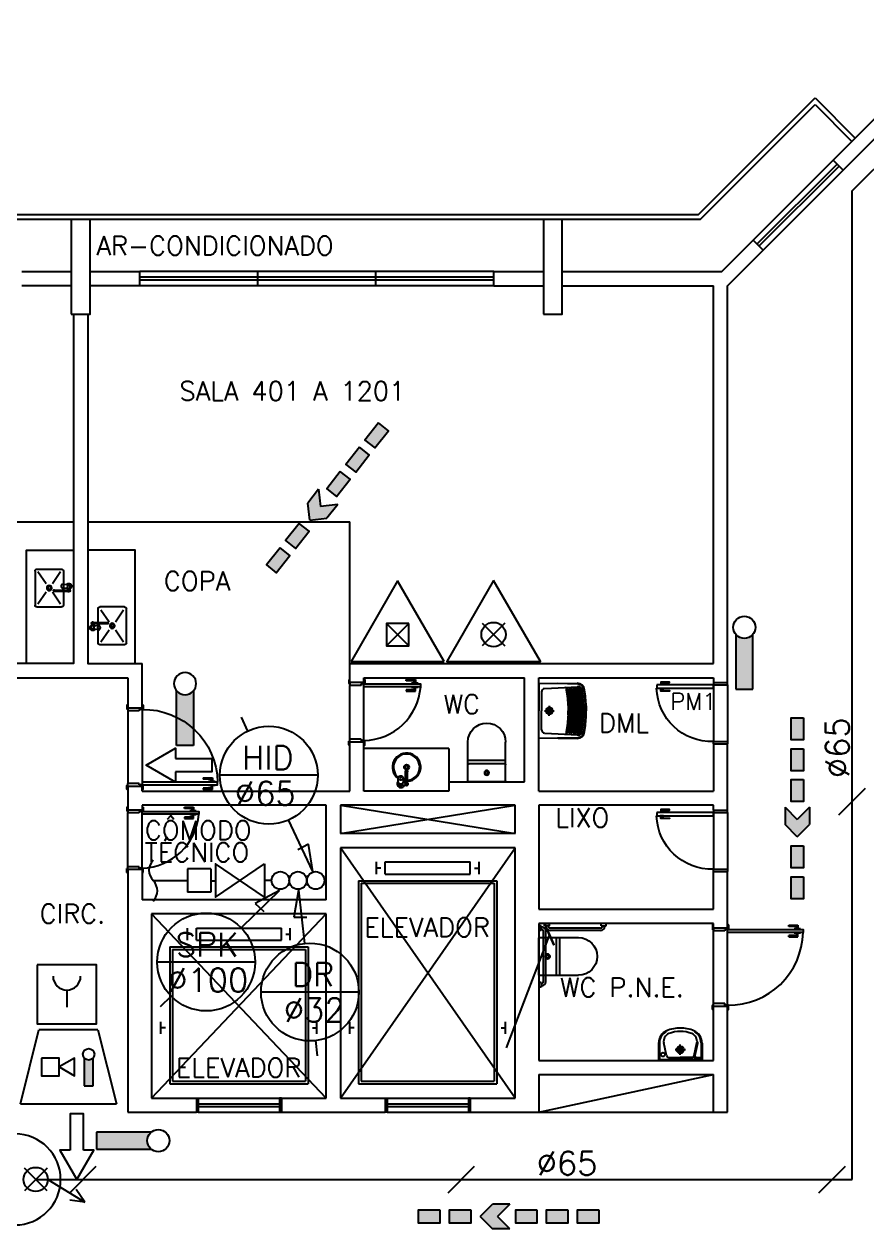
# Model space of a CAD drawing. Extents: x 544 to 914, y -40 to 56.
# Drawn here: x 695.02 to 703.94, y 1.29 to 14.05 of the extents above; entities that cross this region are included whole.
import ezdxf

# ---------------------------------------------------------------- set-up
doc = ezdxf.new("R2010")
doc.units = 0
doc.header["$LTSCALE"] = 0.5
doc.header["$MEASUREMENT"] = 0
doc.linetypes.add('LIN0', pattern=[0])
doc.layers.get('0').update_dxf_attribs({"linetype": 'CONTINUOUS'})
for name, color, linetype in [('A-01', 1, 'CONTINUOUS'), ('A-02', 2, 'CONTINUOUS'), ('A-03', 3, 'CONTINUOUS'), ('A-05', 5, 'CONTINUOUS'), ('A-07', 7, 'CONTINUOUS'), ('ARQ_BLK_ESQUADR', 1, 'CONTINUOUS'), ('ARQ_BLK_SANIT', 2, 'CONTINUOUS'), ('ARQ_MARCOS', 2, 'CONTINUOUS'), ('ARQ_PORTAS', 2, 'CONTINUOUS'), ('ARQ_SOLEIRAS', 1, 'CONTINUOUS'), ('BOMBEIRO', 220, 'CONTINUOUS'), ('COTASMKT', 170, 'CONTINUOUS'), ('COZINHA', 2, 'CONTINUOUS'), ('DEFICIENTE', 2, 'CONTINUOUS'), ('DENVER_ARQ_EXE_BASE_DALOC001_E$0$TERRENO', 4, 'CONTINUOUS'), ('Especificações', 2, 'CONTINUOUS'), ('JANELA', 1, 'CONTINUOUS'), ('LIN02', 10, 'CONTINUOUS'), ('PORTA', 2, 'CONTINUOUS'), ('SAN', 2, 'CONTINUOUS'), ('SANITÁRIOS', 2, 'CONTINUOUS'), ('SPK', 14, 'CONTINUOUS'), ('TUBO', 240, 'CONTINUOUS'), ('Título', 3, 'CONTINUOUS')]:
    doc.layers.add(name, color=color, linetype=linetype)
doc.styles.add('r80', font='romans.shx', dxfattribs={"height": 0.175})
doc.styles.add('SIMPLEX', font='simplex', dxfattribs={"height": 0.2})
doc.styles.add('T20', font='simplex.shx', dxfattribs={"height": 0.1})
doc.dimstyles.new('CADNorma_100', dxfattribs={"dimtxt": 0.175, "dimasz": 0.175, "dimexe": 0.1, "dimexo": 0.1, "dimgap": 0.075, "dimtad": 1, "dimzin": 4, "dimdsep": 46, "dimtxsty": 'r80', "dimblk": 'ARCHTICK', "dimcen": -1, "dimdle": 0.1, "dimclrd": 1, "dimclre": 1, "dimclrt": 2, "dimaunit": 1, "dimadec": 4, "dimazin": 0, "dimtfac": 1, "dimtix": 1, "dimtmove": 0, "dimatfit": 3, "dimldrblk": 'ARCHTICK', "dimfxl": 1, "dimarcsym": 0})

# ---------------------------------------------------------------- blocks, each defined once
blk = doc.blocks.new('p-vas1')
at = {"layer": 'SAN'}
for p, q in [((0.19, 0), (-0.19, 0)), ((-0.2, -0.01), (-0.2, -0.42)), ((0.2, -0.01), (0.2, -0.42)), ((0.2, -0.223), (-0.2, -0.223)), ((0.19, -0.19), (-0.19, -0.19))]:
    blk.add_line(p, q, dxfattribs=at)
for radius in [0.025, 0.015]:
    blk.add_circle((0, -0.095), radius, dxfattribs=at)
for centre, radius, start, end in [((-0.19, -0.01), 0.01, 90, 180), ((0.19, -0.01), 0.01, 0, 90), ((-0.19, -0.18), 0.01, 180, 270), ((0.19, -0.18), 0.01, 270, 0), ((0, -0.42), 0.2, 180, 0)]:
    blk.add_arc(centre, radius, start, end, dxfattribs=at)
blk = doc.blocks.new('12110331')
at = {"layer": 'PORTA', "color": 1}
for p, q in [((-0.031, 0.546), (0.008, 0.546)), ((-0.031, 0.448), (-0.031, 0.546)), ((-0.017, 0.532), (-0.017, 0.462)), ((0.008, 0.532), (-0.017, 0.532)), ((0.008, 0.574), (0.015, 0.574)), ((0.008, 0.574), (0.008, 0.504)), ((0.052, 0.574), (0.045, 0.574)), ((0.052, 0.574), (0.052, 0.504)), ((0.091, 0.546), (0.052, 0.546)), ((0.052, 0.532), (0.077, 0.532)), ((0.077, 0.532), (0.077, 0.462)), ((0.091, 0.448), (0.091, 0.546)), ((-0.017, 0.448), (-0.031, 0.448)), ((-0.017, 0.462), (-0.017, 0.448)), ((-0.017, 0.462), (-0.017, 0.462)), ((0.008, 0.504), (0.015, 0.504)), ((0.052, 0.504), (0.045, 0.504)), ((0.077, 0.462), (0.077, 0.462)), ((0.077, 0.462), (0.077, 0.448)), ((0.077, 0.448), (0.091, 0.448)), ((0.615, 0), (0.015, 0)), ((0.6, -0.15), (0.03, -0.15))]:
    blk.add_line(p, q, dxfattribs=at)
at = {"layer": 'PORTA'}
for p, q in [((-0.035, 0.005), (-0.035, 0)), ((-0.03, 0.01), (0.01, 0.01)), ((0, 0), (0.015, 0)), ((0.015, 0), (0.015, -0.03)), ((0.615, 0.005), (0.615, 0)), ((0.63, 0), (0.615, 0)), ((0.615, 0), (0.615, -0.03)), ((0.66, 0.01), (0.62, 0.01)), ((0.665, 0.005), (0.665, 0)), ((0.03, -0.03), (0.015, -0.03)), ((0.015, -0.03), (0.03, -0.03)), ((0.03, -0.03), (0.03, -0.15)), ((0.615, -0.03), (0.6, -0.03)), ((0.6, -0.03), (0.615, -0.03)), ((0.6, -0.03), (0.6, -0.15)), ((-0.035, -0.15), (-0.035, -0.15)), ((-0.035, -0.15), (-0.035, -0.155)), ((-0.03, -0.16), (0.01, -0.16)), ((0, -0.15), (0.03, -0.15)), ((0.015, -0.15), (0.015, -0.155)), ((0.63, -0.15), (0.6, -0.15)), ((0.615, -0.15), (0.615, -0.155)), ((0.66, -0.16), (0.62, -0.16)), ((0.665, -0.15), (0.665, -0.155)), ((0.665, -0.15), (0.665, -0.15))]:
    blk.add_line(p, q, dxfattribs=at)
at = {"layer": 'PORTA', "color": 3}
blk.add_lwpolyline([(0.015, 0), (0.015, 0.6), (0.045, 0.6), (0.045, 0)], close=True, dxfattribs=at)
at = {"layer": 'PORTA', "color": 1}
blk.add_arc((-0.002, -0.015), 0.617, 1.4084, 85.654, dxfattribs=at)
at = {"layer": 'PORTA'}
for centre, start, end in [((-0.03, 0.005), 90, 180), ((0.01, 0.005), 0, 90), ((0.62, 0.005), 90, 180), ((0.66, 0.005), 0, 90), ((-0.03, -0.155), 180, 270), ((0.01, -0.155), 270, 0), ((0.62, -0.155), 180, 270), ((0.66, -0.155), 270, 0)]:
    blk.add_arc(centre, 0.005, start, end, dxfattribs=at)
blk = doc.blocks.new('Lvt-met')
at = {"layer": 'SAN'}
for p, q in [((0.19, 0.177), (0.19, 0.044)), ((0.201, 0.194), (0.25, 0.194)), ((0.212, 0.177), (0.212, 0.044)), ((0.212, 0.164), (0.238, 0.164)), ((0.235, 0.155), (0.235, 0.113)), ((0.243, 0.177), (0.243, 0.169)), ((0.282, 0.177), (0.282, 0.169)), ((0.29, 0.155), (0.29, 0.113))]:
    blk.add_line(p, q, dxfattribs=at)
for radius in [0.0267, 0.0156]:
    blk.add_circle((0.201, -0.001), radius, dxfattribs=at)
for centre, radius, start, end in [((0.201, -0.001), 0.15, 94.248, 53.6588), ((0.201, -0.001), 0.139, 94.5886, 50.9927), ((0.201, 0.177), 0.0167, 311.8103, 228.1897), ((0.201, 0.177), 0.0111, 0.0002, 180.0002), ((0.201, -0.001), 0.15, 77.1604, 85.752), ((0.201, -0.001), 0.139, 76.1135, 85.4114), ((0.262, 0.177), 0.0389, 198.8711, 224.4153), ((0.262, 0.177), 0.0389, 315.5847, 154.6231), ((0.249, 0.155), 0.0141, 149.6388, 180), ((0.255, 0.151), 0.0217, 125.2644, 149.6388), ((0.262, 0.177), 0.0194, 121.0027, 180), ((0.26, 0.145), 0.0292, 106.3249, 125.2644), ((0.26, 0.103), 0.0292, 106.3249, 125.2644), ((0.25, 0.205), 0.0111, 270, 294.62), ((0.262, 0.136), 0.0391, 90, 106.3249), ((0.262, 0.094), 0.0391, 90, 106.3249), ((0.262, 0.177), 0.0194, 360, 114.62), ((0.262, 0.136), 0.0391, 73.6751, 90), ((0.262, 0.094), 0.0391, 73.6751, 90), ((0.265, 0.145), 0.0292, 54.7356, 73.6751), ((0.265, 0.103), 0.0292, 54.7356, 73.6751), ((0.27, 0.151), 0.0217, 30.3612, 54.7356), ((0.276, 0.155), 0.0141, 360, 30.3612), ((0.201, 0.044), 0.0139, 143.1301, 36.8699), ((0.201, 0.044), 0.0111, 180.0001, 0.0001), ((0.249, 0.113), 0.0141, 149.6388, 180), ((0.249, 0.113), 0.0141, 180, 210.3612), ((0.255, 0.11), 0.0217, 125.2644, 149.6388), ((0.255, 0.117), 0.0217, 210.3612, 234.7356), ((0.26, 0.123), 0.0292, 234.7356, 253.6751), ((0.262, 0.133), 0.0391, 253.6751, 270), ((0.258, 0.105), 0.00423, 149.6388, 180), ((0.258, 0.105), 0.00423, 180, 210.3612), ((0.26, 0.104), 0.00652, 125.2644, 149.6388), ((0.26, 0.106), 0.00652, 210.3612, 234.7356), ((0.262, 0.102), 0.00875, 106.3249, 125.2644), ((0.262, 0.108), 0.00875, 234.7356, 253.6751), ((0.262, 0.099), 0.0117, 90, 106.3249), ((0.262, 0.111), 0.0117, 253.6751, 270), ((0.262, 0.099), 0.0117, 73.6751, 90), ((0.262, 0.111), 0.0117, 270, 286.3249), ((0.262, 0.133), 0.0391, 270, 286.3249), ((0.263, 0.102), 0.00875, 54.7356, 73.6751), ((0.263, 0.108), 0.00875, 286.3249, 305.2644), ((0.265, 0.104), 0.00652, 30.3612, 54.7356), ((0.265, 0.106), 0.00652, 305.2644, 329.6388), ((0.267, 0.105), 0.00423, 0, 30.3612), ((0.267, 0.105), 0.00423, 329.6388, 360), ((0.265, 0.123), 0.0292, 286.3249, 305.2644), ((0.27, 0.11), 0.0217, 30.3612, 54.7356), ((0.27, 0.117), 0.0217, 305.2644, 329.6388), ((0.276, 0.113), 0.0141, 0, 30.3612), ((0.276, 0.113), 0.0141, 329.6388, 0)]:
    blk.add_arc(centre, radius, start, end, dxfattribs=at)
blk = doc.blocks.new('12110333')
at = {"layer": 'PORTA', "color": 1}
for p, q in [((0.008, 0.774), (0.015, 0.774)), ((0.008, 0.774), (0.008, 0.704)), ((0.052, 0.774), (0.045, 0.774)), ((0.052, 0.774), (0.052, 0.704)), ((-0.031, 0.746), (0.008, 0.746)), ((-0.031, 0.648), (-0.031, 0.746)), ((-0.017, 0.648), (-0.031, 0.648)), ((-0.017, 0.732), (-0.017, 0.662)), ((0.008, 0.732), (-0.017, 0.732)), ((-0.017, 0.662), (-0.017, 0.648)), ((-0.017, 0.662), (-0.017, 0.662)), ((0.008, 0.704), (0.015, 0.704)), ((0.052, 0.704), (0.045, 0.704)), ((0.091, 0.746), (0.052, 0.746)), ((0.052, 0.732), (0.077, 0.732)), ((0.077, 0.732), (0.077, 0.662)), ((0.077, 0.662), (0.077, 0.662)), ((0.077, 0.662), (0.077, 0.648)), ((0.091, 0.648), (0.077, 0.648)), ((0.091, 0.648), (0.091, 0.746)), ((0.815, 0), (0.015, 0)), ((0.8, -0.15), (0.03, -0.15))]:
    blk.add_line(p, q, dxfattribs=at)
at = {"layer": 'PORTA'}
for p, q in [((-0.035, 0.005), (-0.035, 0)), ((-0.03, 0.01), (0.01, 0.01)), ((0, 0), (0.015, 0)), ((0.015, 0), (0.015, -0.03)), ((0.815, 0.005), (0.815, 0)), ((0.83, 0), (0.815, 0)), ((0.815, 0), (0.815, -0.03)), ((0.86, 0.01), (0.82, 0.01)), ((0.865, 0.005), (0.865, 0)), ((0.03, -0.03), (0.015, -0.03)), ((0.015, -0.03), (0.03, -0.03)), ((0.03, -0.03), (0.03, -0.15)), ((0.815, -0.03), (0.8, -0.03)), ((0.8, -0.03), (0.815, -0.03)), ((0.8, -0.03), (0.8, -0.15)), ((-0.035, -0.15), (-0.035, -0.15)), ((-0.035, -0.15), (-0.035, -0.155)), ((-0.03, -0.16), (0.01, -0.16)), ((0, -0.15), (0.03, -0.15)), ((0.015, -0.15), (0.015, -0.155)), ((0.83, -0.15), (0.8, -0.15)), ((0.815, -0.15), (0.815, -0.155)), ((0.86, -0.16), (0.82, -0.16)), ((0.865, -0.15), (0.865, -0.155)), ((0.865, -0.15), (0.865, -0.15))]:
    blk.add_line(p, q, dxfattribs=at)
at = {"layer": 'PORTA', "color": 3}
blk.add_lwpolyline([(0.015, 0), (0.015, 0.8), (0.045, 0.8), (0.045, 0)], close=True, dxfattribs=at)
at = {"layer": 'PORTA', "color": 1}
blk.add_arc((0.03, 0.015), 0.785, 358.9053, 88.9053, dxfattribs=at)
at = {"layer": 'PORTA'}
for centre, start, end in [((-0.03, 0.005), 90, 180), ((0.01, 0.005), 0, 90), ((0.82, 0.005), 90, 180), ((0.86, 0.005), 0, 90), ((-0.03, -0.155), 180, 270), ((0.01, -0.155), 270, 0), ((0.82, -0.155), 180, 270), ((0.86, -0.155), 270, 0)]:
    blk.add_arc(centre, 0.005, start, end, dxfattribs=at)
blk = doc.blocks.new('12010331')
at = {"layer": 'SANITÁRIOS'}
for p, q in [((0, 0.288), (0.408, 0.292)), ((0, 0.288), (0.408, 0.292)), ((0, 0.288), (0, 0)), ((0, 0.288), (0, 0)), ((0.408, 0.284), (0.198, 0.289)), ((0.408, 0.284), (0.198, 0.289)), ((0.03, 0.2), (0.03, 0)), ((0.03, 0.2), (0.03, 0)), ((0.064, 0.235), (0.413, 0.255)), ((0.064, 0.235), (0.413, 0.255)), ((0, -0.287), (0, 0)), ((0, -0.287), (0, 0)), ((0.03, -0.2), (0.03, 0)), ((0.03, -0.2), (0.03, 0)), ((0.061, 0), (0.163, 0)), ((0.061, 0), (0.163, 0)), ((0.112, 0.053), (0.112, 0)), ((0.112, 0.053), (0.112, 0)), ((0.112, -0.052), (0.112, 0)), ((0.112, -0.052), (0.112, 0)), ((0.314, 0.043), (0.314, 0)), ((0.314, 0.043), (0.314, 0)), ((0.314, -0.042), (0.314, 0)), ((0.314, -0.042), (0.314, 0)), ((0.329, 0.043), (0.329, 0)), ((0.329, 0.043), (0.329, 0)), ((0.329, -0.043), (0.329, 0)), ((0.329, -0.043), (0.329, 0)), ((0.337, 0.044), (0.337, 0)), ((0.337, 0.044), (0.337, 0)), ((0.337, -0.044), (0.337, 0)), ((0.337, -0.044), (0.337, 0)), ((0.351, 0.045), (0.351, 0)), ((0.351, 0.045), (0.351, 0)), ((0.351, -0.045), (0.351, 0)), ((0.351, -0.045), (0.351, 0)), ((0.36, 0.045), (0.36, 0)), ((0.36, 0.045), (0.36, 0)), ((0.36, -0.045), (0.36, 0)), ((0.36, -0.045), (0.36, 0)), ((0.374, 0.046), (0.374, 0)), ((0.374, 0.046), (0.374, 0)), ((0.374, -0.046), (0.374, 0)), ((0.374, -0.046), (0.374, 0)), ((0.383, 0.046), (0.383, 0)), ((0.383, 0.046), (0.383, 0)), ((0.383, -0.046), (0.383, 0)), ((0.383, -0.046), (0.383, 0)), ((0.397, 0.047), (0.397, 0)), ((0.397, 0.047), (0.397, 0)), ((0.397, -0.047), (0.397, 0)), ((0.397, -0.047), (0.397, 0)), ((0.406, 0.048), (0.406, 0)), ((0.406, 0.048), (0.406, 0)), ((0.406, -0.048), (0.406, 0)), ((0.406, -0.048), (0.406, 0)), ((0.42, 0.048), (0.42, 0)), ((0.42, 0.048), (0.42, 0)), ((0.42, -0.048), (0.42, 0)), ((0.42, -0.048), (0.42, 0)), ((0.429, 0.049), (0.429, 0)), ((0.429, 0.049), (0.429, 0)), ((0.429, -0.049), (0.429, 0)), ((0.429, -0.049), (0.429, 0)), ((0.443, 0.05), (0.443, 0)), ((0.443, 0.05), (0.443, 0)), ((0.443, -0.05), (0.443, 0)), ((0.443, -0.05), (0.443, 0)), ((0.452, 0.05), (0.452, 0)), ((0.452, 0.05), (0.452, 0)), ((0.452, -0.05), (0.452, 0)), ((0.452, -0.05), (0.452, 0)), ((0.466, 0.051), (0.466, 0)), ((0.466, 0.051), (0.466, 0)), ((0.466, -0.051), (0.466, 0)), ((0.466, -0.051), (0.466, 0)), ((0.475, 0.051), (0.475, 0)), ((0.475, 0.051), (0.475, 0)), ((0.475, -0.051), (0.475, 0)), ((0.475, -0.051), (0.475, 0)), ((0.496, 0.052), (0.496, 0)), ((0.496, 0.052), (0.496, 0)), ((0.496, -0.052), (0.496, 0)), ((0.496, -0.052), (0.496, 0)), ((0.503, 0.053), (0.503, 0)), ((0.503, 0.053), (0.503, 0)), ((0.503, -0.053), (0.503, 0)), ((0.503, -0.053), (0.503, 0)), ((0.064, -0.235), (0.413, -0.255)), ((0.064, -0.235), (0.413, -0.255)), ((0, -0.287), (0.408, -0.292)), ((0, -0.287), (0.408, -0.292)), ((0.408, -0.284), (0.198, -0.289)), ((0.408, -0.284), (0.198, -0.289))]:
    blk.add_line(p, q, dxfattribs=at)
for centre, radius, start, end in [((0.409, 0.214), 0.0778, 7.1681, 90.5673), ((0.409, 0.214), 0.0778, 7.1681, 90.5673), ((0.409, 0.214), 0.0706, 7.1681, 90.5673), ((0.409, 0.214), 0.0706, 7.1681, 90.5673), ((0.42, 0.219), 0.037, 3.6072, 101.5191), ((0.42, 0.219), 0.037, 3.6072, 101.5191), ((0.065, 0.2), 0.035, 93.2725, 180), ((0.065, 0.2), 0.035, 93.2725, 180), ((0.281, 0.232), 0.015, 332.7987, 91.8827), ((0.281, 0.232), 0.015, 332.7987, 91.8827), ((0.301, 0.223), 0.00725, 10.1891, 190.1891), ((0.301, 0.223), 0.00725, 10.1891, 190.1891), ((-1.047, -0.02), 1.363, 2.6088, 10.1891), ((-1.047, -0.02), 1.363, 2.6088, 10.1891), ((-1.047, -0.02), 1.377, 2.6143, 10.1891), ((-1.047, -0.02), 1.377, 2.6143, 10.1891), ((0.324, 0.225), 0.00725, 10.0901, 190.0901), ((0.324, 0.225), 0.00725, 10.0901, 190.0901), ((-1.047, -0.02), 1.386, 2.6175, 10.0901), ((-1.047, -0.02), 1.386, 2.6175, 10.0901), ((-1.047, -0.02), 1.4, 2.6228, 10.0901), ((-1.047, -0.02), 1.4, 2.6228, 10.0901), ((0.347, 0.226), 0.00725, 9.9943, 189.9943), ((0.347, 0.226), 0.00725, 9.9943, 189.9943), ((-1.047, -0.02), 1.409, 2.6258, 9.9943), ((-1.047, -0.02), 1.409, 2.6258, 9.9943), ((-1.047, -0.02), 1.423, 2.631, 9.9943), ((-1.047, -0.02), 1.423, 2.631, 9.9943), ((0.37, 0.228), 0.00725, 9.9016, 189.9016), ((0.37, 0.228), 0.00725, 9.9016, 189.9016), ((-1.047, -0.02), 1.432, 2.6339, 9.9016), ((-1.047, -0.02), 1.432, 2.6339, 9.9016), ((-1.047, -0.02), 1.446, 2.6389, 9.9016), ((-1.047, -0.02), 1.446, 2.6389, 9.9016), ((0.393, 0.23), 0.00725, 9.8118, 189.8118), ((0.393, 0.23), 0.00725, 9.8118, 189.8118), ((-1.047, -0.02), 1.455, 2.6418, 9.8118), ((-1.047, -0.02), 1.455, 2.6418, 9.8118), ((-1.047, -0.02), 1.469, 2.6466, 9.8118), ((-1.047, -0.02), 1.469, 2.6466, 9.8118), ((0.416, 0.231), 0.00725, 9.7249, 189.7249), ((0.416, 0.231), 0.00725, 9.7249, 189.7249), ((-1.047, -0.02), 1.478, 2.6494, 9.7249), ((-1.047, -0.02), 1.478, 2.6494, 9.7249), ((-1.047, -0.02), 1.492, 2.654, 9.7249), ((-1.047, -0.02), 1.492, 2.654, 9.7249), ((0.439, 0.233), 0.00725, 9.6406, 189.6406), ((0.439, 0.233), 0.00725, 9.6406, 189.6406), ((-1.047, -0.02), 1.501, 2.6567, 9.6406), ((-1.047, -0.02), 1.501, 2.6567, 9.6406), ((-1.047, -0.02), 1.515, 2.6613, 9.6406), ((-1.047, -0.02), 1.515, 2.6613, 9.6406), ((-1.047, -0.02), 1.524, 2.6639, 9.0833), ((-1.047, -0.02), 1.524, 2.6639, 9.0833), ((-1.047, -0.02), 1.545, 2.6703, 9.0049), ((-1.047, -0.02), 1.545, 2.6703, 9.0049), ((-1.047, -0.02), 1.552, 2.6724, 9.0049), ((-1.047, -0.02), 1.552, 2.6724, 9.0049), ((0.112, 0), 0.0362, 0, 180), ((0.112, 0), 0.0362, 0, 180), ((0.112, 0), 0.0362, 180, 0), ((0.112, 0), 0.0362, 180, 0), ((0.112, 0), 0.0205, 0, 180), ((0.112, 0), 0.0205, 0, 180), ((0.112, 0), 0.0205, 0, 180), ((0.112, 0), 0.0205, 0, 180), ((0.112, 0), 0.0205, 180, 0), ((0.112, 0), 0.0205, 180, 0), ((0.112, 0), 0.0205, 180, 0), ((0.112, 0), 0.0205, 180, 0), ((-1.047, 0.02), 1.363, 349.8109, 357.3912), ((-1.047, 0.02), 1.363, 349.8109, 357.3912), ((-1.047, 0.02), 1.377, 349.8109, 357.3857), ((-1.047, 0.02), 1.377, 349.8109, 357.3857), ((-1.047, 0.02), 1.386, 349.9099, 357.3825), ((-1.047, 0.02), 1.386, 349.9099, 357.3825), ((-1.047, 0.02), 1.4, 349.9099, 357.3772), ((-1.047, 0.02), 1.4, 349.9099, 357.3772), ((-1.047, 0.02), 1.409, 350.0057, 357.3742), ((-1.047, 0.02), 1.409, 350.0057, 357.3742), ((-1.047, 0.02), 1.423, 350.0057, 357.369), ((-1.047, 0.02), 1.423, 350.0057, 357.369), ((-1.047, 0.02), 1.432, 350.0984, 357.3661), ((-1.047, 0.02), 1.432, 350.0984, 357.3661), ((-1.047, 0.02), 1.446, 350.0984, 357.3611), ((-1.047, 0.02), 1.446, 350.0984, 357.3611), ((-1.047, 0.02), 1.455, 350.1882, 357.3582), ((-1.047, 0.02), 1.455, 350.1882, 357.3582), ((-1.047, 0.02), 1.469, 350.1882, 357.3534), ((-1.047, 0.02), 1.469, 350.1882, 357.3534), ((-1.047, 0.02), 1.478, 350.2751, 357.3506), ((-1.047, 0.02), 1.478, 350.2751, 357.3506), ((-1.047, 0.02), 1.492, 350.2751, 357.346), ((-1.047, 0.02), 1.492, 350.2751, 357.346), ((-1.047, 0.02), 1.501, 350.3594, 357.3433), ((-1.047, 0.02), 1.501, 350.3594, 357.3433), ((-1.047, 0.02), 1.515, 350.3594, 357.3387), ((-1.047, 0.02), 1.515, 350.3594, 357.3387), ((-1.047, 0.02), 1.524, 350.9167, 357.3361), ((-1.047, 0.02), 1.524, 350.9167, 357.3361), ((-1.047, 0.02), 1.545, 350.9951, 357.3297), ((-1.047, 0.02), 1.545, 350.9951, 357.3297), ((-1.047, 0.02), 1.552, 350.9951, 357.3276), ((-1.047, 0.02), 1.552, 350.9951, 357.3276), ((0.065, -0.2), 0.035, 180, 266.7275), ((0.065, -0.2), 0.035, 180, 266.7275), ((0.281, -0.232), 0.015, 268.1173, 27.2013), ((0.281, -0.232), 0.015, 268.1173, 27.2013), ((0.301, -0.223), 0.00725, 169.8109, 349.8109), ((0.301, -0.223), 0.00725, 169.8109, 349.8109), ((0.324, -0.225), 0.00725, 169.9099, 349.9099), ((0.324, -0.225), 0.00725, 169.9099, 349.9099), ((0.347, -0.226), 0.00725, 170.0057, 350.0057), ((0.347, -0.226), 0.00725, 170.0057, 350.0057), ((0.37, -0.228), 0.00725, 170.0984, 350.0984), ((0.37, -0.228), 0.00725, 170.0984, 350.0984), ((0.393, -0.23), 0.00725, 170.1882, 350.1882), ((0.393, -0.23), 0.00725, 170.1882, 350.1882), ((0.409, -0.214), 0.0778, 269.4327, 352.8319), ((0.409, -0.214), 0.0706, 269.4327, 352.8319), ((0.409, -0.214), 0.0778, 269.4327, 352.8319), ((0.409, -0.214), 0.0706, 269.4327, 352.8319), ((0.416, -0.231), 0.00725, 170.2751, 350.2751), ((0.416, -0.231), 0.00725, 170.2751, 350.2751), ((0.42, -0.219), 0.037, 258.4809, 356.3928), ((0.42, -0.219), 0.037, 258.4809, 356.3928), ((0.439, -0.233), 0.00725, 170.3594, 350.3594), ((0.439, -0.233), 0.00725, 170.3594, 350.3594)]:
    blk.add_arc(centre, radius, start, end, dxfattribs=at)
blk = doc.blocks.new('porta_122')
at = {"layer": 'ARQ_PORTAS', "color": 1}
for points in [[(0, 0.528), (-0.003, 0.528), (-0.003, 0.535), (-0.025, 0.535), (-0.025, 0.465), (-0.03, 0.465), (-0.03, 0.555), (-0.003, 0.555), (-0.003, 0.563), (0, 0.563)], [(-0.025, 0.535), (-0.025, 0.555)], [(-0.003, 0.535), (-0.003, 0.555)], [(0.035, 0.528), (0.038, 0.528), (0.038, 0.535), (0.06, 0.535), (0.06, 0.465), (0.065, 0.465), (0.065, 0.555), (0.038, 0.555), (0.038, 0.563), (0.035, 0.563)], [(0.038, 0.535), (0.038, 0.555)], [(0.06, 0.535), (0.06, 0.555)]]:
    blk.add_lwpolyline(points, dxfattribs=at)
at = {"layer": 'ARQ_PORTAS'}
blk.add_lwpolyline([(0, 0.6), (0.035, 0.6), (0.035, 0), (0, 0)], close=True, dxfattribs=at)
at = {"layer": 'ARQ_PORTAS', "color": 1}
blk.add_arc((0.018, 0.018), 0.583, 358.2792, 88.2792, dxfattribs=at)
blk = doc.blocks.new('12010311')
at = {"layer": 'SAN'}
for p, q in [((0.181, 0.23), (0, 0.23)), ((0, 0.23), (0, 0)), ((0.187, 0.22), (0.01, 0.22)), ((0.01, 0.22), (0.01, 0)), ((0.051, 0.147), (0.184, 0.175)), ((0, -0.23), (0, 0)), ((0.01, -0.22), (0.01, 0)), ((0.031, 0.122), (0.031, 0)), ((0.031, -0.122), (0.031, 0)), ((0.059, 0), (0.166, 0)), ((0.112, -0.054), (0.112, 0.054)), ((0.181, -0.23), (0, -0.23)), ((0.187, -0.22), (0.01, -0.22)), ((0.026, -0.215), (0.026, -0.168)), ((0.032, -0.171), (0.026, -0.215)), ((0.037, -0.159), (0.034, -0.165)), ((0.038, -0.14), (0.036, -0.142)), ((0.041, -0.143), (0.041, -0.146)), ((0.046, -0.146), (0.046, -0.148)), ((0.051, -0.147), (0.184, -0.175)), ((0.054, -0.158), (0.182, -0.185)), ((0.055, -0.153), (0.182, -0.184))]:
    blk.add_line(p, q, dxfattribs=at)
for centre, radius in [((0.061, 0.184), 0.0204), ((0.112, 0), 0.0383), ((0.112, 0), 0.0256)]:
    blk.add_circle(centre, radius, dxfattribs=at)
for centre, radius, start, end in [((0.056, 0.122), 0.0256, 101.7028, 180), ((0.181, 0.087), 0.143, 23.816, 90), ((0.202, 0.09), 0.0869, 21.6656, 101.7028), ((0.187, 0.087), 0.133, 29.8693, 90), ((-0.016, 0), 0.358, 0, 23.816), ((-0.024, 0), 0.33, 338.3344, 21.6656), ((0.056, -0.122), 0.0256, 180, 258.2972), ((0.202, -0.09), 0.0869, 258.2972, 338.3344), ((-0.016, 0), 0.358, 336.184, 0), ((0.061, -0.168), 0.0358, 135, 180), ((0.047, -0.173), 0.0153, 149.1803, 171.932), ((0.015, -0.146), 0.0256, 329.1803, 0), ((0.056, -0.148), 0.0102, 180, 258.2972), ((0.056, -0.148), 0.00511, 168.2972, 258.2972), ((0.181, -0.087), 0.143, 270, 336.184), ((0.205, -0.09), 0.0971, 256.2468, 263.6068), ((0.202, -0.09), 0.0971, 258.2972, 265.6572), ((0.187, -0.087), 0.133, 270, 330.1307)]:
    blk.add_arc(centre, radius, start, end, dxfattribs=at)
blk = doc.blocks.new('12130211')
at = {"layer": 'COZINHA'}
for p, q in [((0.1, 0.18), (0.1, 0.04)), ((0.2, 0.2), (0.12, 0.2)), ((0.13, 0.17), (0.217, 0.043)), ((0.38, 0.2), (0.2, 0.2)), ((0.283, 0.043), (0.37, 0.17)), ((0.4, 0.18), (0.4, -0.18)), ((0.028, 0.02), (0.028, 0.02)), ((0.035, 0.006), (0.035, -0.015)), ((0.051, 0.034), (0.058, 0.034)), ((0.109, 0.041), (0.062, 0.037)), ((0.109, -0.002), (0.062, 0.003)), ((0.189, -0.022), (0.044, -0.022)), ((0.189, -0.032), (0.044, -0.032)), ((0.052, -0.003), (0.052, -0.015)), ((0.1, -0.001), (0.1, -0.023)), ((0.1, -0.031), (0.1, -0.18)), ((0.13, -0.17), (0.217, -0.043)), ((0.2, -0.022), (0.189, -0.022)), ((0.2, -0.032), (0.189, -0.032)), ((0.283, -0.043), (0.37, -0.17)), ((0.2, -0.2), (0.12, -0.2)), ((0.38, -0.2), (0.2, -0.2))]:
    blk.add_line(p, q, dxfattribs=at)
blk.add_lwpolyline([(0.062, 0.003), (0.06, 0.004), (0.057, 0.008), (0.055, 0.013), (0.054, 0.02), (0.055, 0.027), (0.057, 0.032), (0.06, 0.036), (0.062, 0.037)], dxfattribs=at)
blk.add_lwpolyline([(0.109, 0.041), (0.115, 0.039), (0.12, 0.035), (0.123, 0.028), (0.124, 0.02), (0.123, 0.011), (0.12, 0.005), (0.115, 0), (0.109, -0.002), (0.104, 0), (0.099, 0.005), (0.096, 0.011), (0.095, 0.02), (0.096, 0.028), (0.099, 0.035), (0.104, 0.039)], close=True, dxfattribs=at)
for radius in [0.0266, 0.0163]:
    blk.add_circle((0.25, 0), radius, dxfattribs=at)
for centre, radius, start, end in [((0.12, 0.18), 0.02, 90, 180), ((0.38, 0.18), 0.02, 360, 90), ((0.044, 0.02), 0.0297, 36.1705, 252.2568), ((0.044, 0.02), 0.0161, 62.7367, 235.7375), ((0.06, -0.003), 0.0085, 102.8285, 180), ((0.044, 0.02), 0.0297, 285.5373, 323.9987), ((0.044, -0.027), 0.0148, 20.161, 339.839), ((0.044, -0.027), 0.0051, 90.0037, 269.9963), ((0.2, -0.027), 0.00753, 222.6559, 137.3441), ((0.2, -0.027), 0.0051, 269.9935, 90.0065), ((0.12, -0.18), 0.02, 180, 270), ((0.38, -0.18), 0.02, 270, 360)]:
    blk.add_arc(centre, radius, start, end, dxfattribs=at)
blk = doc.blocks.new('_ArchTick')
at = {"color": 0, "linetype": 'ByBlock', "const_width": 0.15}
blk.add_lwpolyline([(-0.5, -0.5), (0.5, 0.5)], dxfattribs=at)
blk = doc.blocks.new('HID')
at = {"layer": 'BOMBEIRO'}
for p, q in [((0, 0.128), (0.24, 0.522)), ((0.24, 0.522), (0.107, 0.43)), ((0.24, 0.522), (0.22, 0.362)), ((0.12, 0.12), (-0.12, -0.12)), ((-0.12, 0.12), (0.12, -0.12)), ((-0.482, -0.218), (0.482, -0.218))]:
    blk.add_line(p, q, dxfattribs=at)
blk.add_circle((0, 0), 0.128, dxfattribs=at)
blk.add_arc((0, -0.218), 0.482, 0, 180, dxfattribs=at)
blk = doc.blocks.new('ACIONADOR')
at = {"layer": 'BOMBEIRO'}
blk.add_line((0, 0.00036), (0, -0.00109), dxfattribs=at)
blk.add_lwpolyline([(-0.00251, 0.00251), (-0.00251, -0.00251), (0.00251, -0.00251), (0.00251, 0.00251)], close=True, dxfattribs=at)
blk.add_arc((0, 0.00153), 0.00117, 180, 0, dxfattribs=at)
blk = doc.blocks.new('AVISADOR1')
at = {"layer": 'BOMBEIRO'}
blk.add_hatch(color=256, dxfattribs=at).paths.add_polyline_path([(0.00131, 0.00076, -0.460419), (0.00057, 0.00076), (0.00057, -0.00161), (0.00131, -0.00161)])
for p, q in [((-0.00485, -0.00313), (-0.00329, 0.00313)), ((0.00172, 0.00313), (-0.00329, 0.00313)), ((0.00172, 0.00313), (0.00329, -0.00313)), ((0.00057, 0.00076), (0.00057, -0.00161)), ((0.00131, -0.00161), (0.00131, 0.00076)), ((0.00057, -0.00161), (0.00131, -0.00161)), ((-0.00485, -0.00313), (0.00329, -0.00313))]:
    blk.add_line(p, q, dxfattribs=at)
for points in [[(-0.00307, 0.00075), (-0.00307, -0.00075), (-0.00156, -0.00075), (-0.00156, 0.00075)], [(-0.00156, 0), (-0.00026, -0.00075), (-0.00026, 0.00075)]]:
    blk.add_lwpolyline(points, close=True, dxfattribs=at)
blk.add_circle((0.00094, 0.00107), 0.000484, dxfattribs=at)
blk = doc.blocks.new('BALIZAMENTO')
at = {"layer": 'BOMBEIRO'}
blk.add_hatch(color=256, dxfattribs=at).paths.add_polyline_path([(0.00072, -0.00061, -0.219153), (0, -0.00094, -0.219153), (-0.00072, -0.00061), (-0.00072, -0.00524), (0.00072, -0.00524)])
for p, q in [((-0.00072, -0.00061), (-0.00072, -0.00524)), ((0.00072, -0.00524), (0.00072, -0.00061)), ((-0.00072, -0.00524), (0.00072, -0.00524))]:
    blk.add_line(p, q, dxfattribs=at)
for points in [[(0.0008, -0.00746), (0.0008, -0.00834), (0.00329, -0.0069), (0.0008, -0.00546), (0.0008, -0.00633)], [(0.0008, -0.00633), (-0.00226, -0.00633), (-0.00226, -0.00746), (0.0008, -0.00746)]]:
    blk.add_lwpolyline(points, dxfattribs=at)
blk.add_circle((0, 0), 0.000945, dxfattribs=at)
blk = doc.blocks.new('sup')
at = {"layer": 'BOMBEIRO'}
blk.add_line((-0.141, -0.141), (0.141, 0.141), dxfattribs=at)
blk = doc.blocks.new('DIRECAO')
at = {"layer": 'BOMBEIRO'}
h = blk.add_hatch(color=256, dxfattribs=at)
h.paths.add_polyline_path([(-0.00709, 0.00053), (-0.00709, -0.00053), (-0.00523, -0.00053), (-0.00523, 0.00053)])
h.paths.add_polyline_path([(-0.00262, -0.00053), (-0.00262, 0.00053), (-0.00447, 0.00053), (-0.00447, -0.00053)])
h.paths.add_polyline_path([(0, -0.00053), (0, 0.00053), (-0.00186, 0.00053), (-0.00186, -0.00053)])
h.paths.add_polyline_path([(0.00151, 0), (0.00047, -0.00104), (0.00195, -0.00104), (0.00299, 0), (0.00195, 0.00104), (0.00047, 0.00104)])
h.paths.add_polyline_path([(0.00561, 0.00053), (0.00375, 0.00053), (0.00375, -0.00053), (0.00561, -0.00053)])
h.paths.add_polyline_path([(0.00823, 0.00053), (0.00637, 0.00053), (0.00637, -0.00053), (0.00823, -0.00053)])
for p, q in [((0.00047, 0.00104), (0.00195, 0.00104)), ((0.00047, 0.00104), (0.00151, 0)), ((0.00299, 0), (0.00195, 0.00104)), ((0.00047, -0.00104), (0.00151, 0)), ((0.00299, 0), (0.00195, -0.00104)), ((0.00047, -0.00104), (0.00195, -0.00104))]:
    blk.add_line(p, q, dxfattribs=at)
for points in [[(-0.00709, -0.00053), (-0.00523, -0.00053), (-0.00523, 0.00053), (-0.00709, 0.00053)], [(-0.00447, -0.00053), (-0.00262, -0.00053), (-0.00262, 0.00053), (-0.00447, 0.00053)], [(-0.00186, -0.00053), (0, -0.00053), (0, 0.00053), (-0.00186, 0.00053)], [(0.00375, -0.00053), (0.00561, -0.00053), (0.00561, 0.00053), (0.00375, 0.00053)], [(0.00637, -0.00053), (0.00823, -0.00053), (0.00823, 0.00053), (0.00637, 0.00053)]]:
    blk.add_lwpolyline(points, close=True, dxfattribs=at)
blk = doc.blocks.new('LUZ')
at = {"layer": 'BOMBEIRO'}
blk.add_hatch(color=256, dxfattribs=at).paths.add_polyline_path([(-0.00061, -0.00072, -0.219153), (-0.00094, 0, -0.219153), (-0.00061, 0.00072), (-0.00524, 0.00072), (-0.00524, -0.00072)])
for p, q in [((-0.00524, 0.00072), (-0.00524, -0.00072)), ((-0.00061, 0.00072), (-0.00524, 0.00072)), ((-0.00524, -0.00072), (-0.00061, -0.00072))]:
    blk.add_line(p, q, dxfattribs=at)
blk.add_circle((0, 0), 0.000945, dxfattribs=at)
blk = doc.blocks.new('PO')
at = {"layer": 'SPK', "color": 220}
for p, q in [((0.048, 0.579), (-0.445, -0.274)), ((0.541, -0.274), (0.048, 0.579)), ((-0.071, 0.129), (0.166, -0.108)), ((0.166, 0.129), (-0.071, -0.108)), ((-0.445, -0.274), (0.541, -0.274))]:
    blk.add_line(p, q, dxfattribs=at)
blk.add_lwpolyline([(0.166, 0.129), (-0.071, 0.129), (-0.071, -0.108), (0.166, -0.108)], close=True, dxfattribs=at)
blk = doc.blocks.new('AGUA')
at = {"layer": 'BOMBEIRO'}
for p, q in [((0.137, 0.1), (-0.105, -0.141)), ((-0.105, 0.1), (0.137, -0.141))]:
    blk.add_line(p, q, dxfattribs=at)
blk.add_lwpolyline([(0.016, 0.552), (-0.48, -0.307), (0.512, -0.307)], close=True, dxfattribs=at)
blk.add_circle((0.016, -0.021), 0.129, dxfattribs=at)

msp = doc.modelspace()

# ---------------------------------------------------------------- linework, layer by layer
at = {"layer": 'A-01'}
for p, q in [((693.568, 8.778), (695.543, 8.778)), ((695.693, 8.778), (698.468, 8.778)), ((698.468, 7.278), (698.468, 8.778)), ((698.368, 5.478), (700.218, 5.778)), ((698.368, 5.778), (700.218, 5.478)), ((700.218, 2.678), (698.368, 5.328)), ((698.368, 2.678), (700.218, 5.328)), ((698.218, 2.678), (696.368, 4.628)), ((696.368, 2.678), (698.218, 4.628))]:
    msp.add_line(p, q, dxfattribs=at)
at = {"layer": 'A-02'}
for p, q in [((702.158, 12.028), (703.396, 13.267)), ((703.396, 13.267), (703.82, 12.842)), ((702.178, 11.978), (703.396, 13.196)), ((703.396, 13.196), (703.785, 12.807)), ((702.158, 12.028), (690.468, 12.028)), ((702.178, 11.978), (690.518, 11.978)), ((698.843, 5.049), (698.843, 5.178)), ((698.843, 5.178), (699.744, 5.178)), ((699.744, 5.049), (699.744, 5.178)), ((698.561, 4.979), (700.026, 4.979)), ((698.561, 4.979), (698.561, 2.828)), ((698.843, 5.049), (699.744, 5.049)), ((700.026, 4.979), (700.026, 2.828)), ((698.589, 4.952), (699.998, 4.952)), ((698.589, 4.952), (698.589, 2.856)), ((699.998, 4.952), (699.998, 2.856)), ((696.843, 4.349), (696.843, 4.478)), ((696.843, 4.478), (697.744, 4.478)), ((697.744, 4.349), (697.744, 4.478)), ((696.843, 4.349), (697.744, 4.349)), ((696.561, 4.279), (698.026, 4.279)), ((696.561, 4.279), (696.561, 2.828)), ((696.589, 4.252), (697.998, 4.252)), ((696.589, 4.252), (696.589, 2.856)), ((697.998, 4.252), (697.998, 2.856)), ((698.026, 4.279), (698.026, 2.828)), ((696.561, 2.828), (698.026, 2.828)), ((696.589, 2.856), (697.998, 2.856)), ((698.561, 2.828), (700.026, 2.828)), ((698.589, 2.856), (699.998, 2.856)), ((700.468, 2.528), (702.318, 2.928)), ((700.468, 2.528), (702.318, 2.528))]:
    msp.add_line(p, q, dxfattribs=at)
at = {"layer": 'A-03'}
for p, q in [((697.493, 11.278), (697.493, 11.428)), ((698.743, 11.278), (698.743, 11.428)), ((698.75, 5.049), (698.75, 5.178)), ((698.797, 5.113), (698.75, 5.113)), ((699.79, 5.113), (699.836, 5.113)), ((699.836, 5.049), (699.836, 5.178)), ((696.75, 4.349), (696.75, 4.478)), ((697.836, 4.349), (697.836, 4.478)), ((696.797, 4.413), (696.75, 4.413)), ((697.79, 4.413), (697.836, 4.413)), ((696.468, 3.358), (696.468, 3.487)), ((698.118, 3.358), (698.118, 3.487)), ((698.468, 3.358), (698.468, 3.487)), ((700.118, 3.358), (700.118, 3.487)), ((696.515, 3.422), (696.468, 3.422)), ((698.072, 3.422), (698.118, 3.422)), ((698.515, 3.422), (698.468, 3.422)), ((700.072, 3.422), (700.118, 3.422))]:
    msp.add_line(p, q, dxfattribs=at)
at = {"layer": 'A-05'}
for p, q in [((703.586, 12.608), (705.026, 14.048)), ((703.692, 12.502), (705.176, 13.986)), ((703.586, 12.608), (703.692, 12.502)), ((702.406, 11.428), (702.738, 11.76)), ((702.738, 11.76), (702.844, 11.654)), ((702.468, 11.278), (702.844, 11.654)), ((694.993, 11.428), (695.518, 11.428)), ((695.718, 11.428), (696.243, 11.428)), ((696.243, 11.278), (696.243, 11.428)), ((699.993, 11.428), (700.518, 11.428)), ((699.993, 11.278), (699.993, 11.428)), ((700.718, 11.428), (702.406, 11.428)), ((695.518, 11.278), (694.993, 11.278)), ((696.243, 11.278), (695.718, 11.278)), ((699.993, 11.278), (700.518, 11.278)), ((700.718, 11.278), (702.318, 11.278)), ((702.318, 7.278), (702.318, 11.278)), ((702.468, 7.078), (702.468, 11.278)), ((695.543, 10.978), (695.543, 7.278)), ((695.693, 10.978), (695.693, 7.278)), ((695.543, 7.278), (694.768, 7.278)), ((695.693, 7.278), (696.268, 7.278)), ((696.268, 6.808), (696.268, 7.278)), ((698.468, 7.278), (702.318, 7.278)), ((698.468, 7.078), (698.468, 7.278)), ((694.918, 7.128), (696.118, 7.128)), ((696.118, 7.128), (696.118, 6.808)), ((698.618, 7.078), (698.468, 7.078)), ((698.618, 7.128), (700.318, 7.128)), ((698.618, 7.078), (698.618, 7.128)), ((698.618, 7.128), (698.618, 7.078)), ((700.318, 6.028), (700.318, 7.128)), ((700.468, 7.128), (702.318, 7.128)), ((700.468, 5.928), (700.468, 7.128)), ((702.318, 7.128), (702.318, 7.078)), ((702.318, 7.078), (702.468, 7.078)), ((696.268, 6.808), (696.118, 6.808)), ((698.468, 5.928), (698.468, 6.448)), ((698.618, 6.448), (698.468, 6.448)), ((698.618, 5.928), (698.618, 6.448)), ((702.318, 6.428), (702.318, 5.928)), ((702.318, 6.428), (702.468, 6.428)), ((702.468, 5.728), (702.468, 6.428)), ((699.518, 6.028), (700.318, 6.028)), ((699.518, 6.028), (699.518, 5.928)), ((696.118, 5.978), (696.118, 5.728)), ((696.268, 5.978), (696.118, 5.978)), ((696.268, 5.928), (696.268, 5.978)), ((696.268, 5.928), (698.468, 5.928)), ((699.518, 5.928), (698.618, 5.928)), ((700.468, 5.928), (702.318, 5.928)), ((696.268, 5.778), (696.268, 5.728)), ((698.218, 5.778), (696.268, 5.778)), ((698.218, 4.778), (698.218, 5.778)), ((698.368, 5.778), (698.368, 5.478)), ((700.218, 5.778), (698.368, 5.778)), ((700.218, 5.478), (700.218, 5.778)), ((700.468, 5.778), (700.468, 4.678)), ((702.318, 5.778), (700.468, 5.778)), ((702.318, 5.728), (702.318, 5.778)), ((696.268, 5.728), (696.118, 5.728)), ((702.318, 5.728), (702.468, 5.728)), ((700.218, 5.478), (698.368, 5.478)), ((700.218, 5.328), (698.368, 5.328)), ((698.368, 5.328), (698.368, 2.678)), ((700.218, 2.678), (700.218, 5.328)), ((696.118, 5.098), (696.118, 2.528)), ((696.268, 5.098), (696.118, 5.098)), ((696.268, 5.098), (696.268, 4.778)), ((702.318, 4.678), (702.318, 5.078)), ((702.318, 5.078), (702.468, 5.078)), ((702.468, 4.478), (702.468, 5.078)), ((698.218, 4.778), (696.268, 4.778)), ((698.218, 4.628), (696.368, 4.628)), ((696.368, 4.628), (696.368, 2.678)), ((698.218, 2.678), (698.218, 4.628)), ((700.468, 4.678), (702.318, 4.678)), ((700.468, 4.528), (700.468, 3.078)), ((702.318, 4.528), (700.468, 4.528)), ((702.318, 4.478), (702.318, 4.528)), ((702.468, 4.478), (702.318, 4.478)), ((702.318, 3.078), (702.318, 3.648)), ((702.468, 3.648), (702.318, 3.648)), ((702.468, 2.528), (702.468, 3.648)), ((700.468, 3.078), (702.318, 3.078)), ((700.468, 2.928), (700.468, 2.528)), ((700.468, 2.928), (702.318, 2.928)), ((702.318, 2.528), (702.318, 2.928)), ((696.368, 2.678), (696.843, 2.678)), ((696.843, 2.678), (696.843, 2.528)), ((697.743, 2.678), (698.218, 2.678)), ((697.743, 2.678), (697.743, 2.528)), ((698.368, 2.678), (698.843, 2.678)), ((698.843, 2.678), (698.843, 2.528)), ((699.743, 2.678), (700.218, 2.678)), ((699.743, 2.678), (699.743, 2.528)), ((696.118, 2.528), (696.843, 2.528)), ((697.743, 2.528), (698.843, 2.528)), ((699.743, 2.528), (700.468, 2.528)), ((702.318, 2.528), (702.468, 2.528))]:
    msp.add_line(p, q, dxfattribs=at)
at = {"layer": 'A-07'}
for points in [[(695.518, 10.978), (695.718, 10.978), (695.718, 11.978), (695.518, 11.978)], [(700.518, 10.978), (700.718, 10.978), (700.718, 11.978), (700.518, 11.978)]]:
    msp.add_lwpolyline(points, close=True, dxfattribs=at)
at = {"layer": 'ARQ_MARCOS'}
for p, q in [((702.318, 7.078), (702.318, 7.053)), ((702.318, 7.053), (702.468, 7.053)), ((702.468, 7.053), (702.468, 7.078)), ((702.318, 6.428), (702.318, 6.453)), ((702.318, 6.453), (702.468, 6.453)), ((702.468, 6.453), (702.468, 6.428)), ((702.318, 5.728), (702.318, 5.703)), ((702.318, 5.703), (702.468, 5.703)), ((702.468, 5.703), (702.468, 5.728)), ((702.318, 5.078), (702.318, 5.103)), ((702.318, 5.103), (702.468, 5.103)), ((702.468, 5.103), (702.468, 5.078))]:
    msp.add_line(p, q, dxfattribs=at)
at = {"layer": 'ARQ_SOLEIRAS'}
for p, q in [((702.318, 7.053), (702.318, 6.453)), ((702.468, 7.053), (702.468, 6.453)), ((702.318, 5.703), (702.318, 5.103)), ((702.468, 5.703), (702.468, 5.103))]:
    msp.add_line(p, q, dxfattribs=at)
at = {"layer": 'COTASMKT'}
for p, q in [((697.389, 6.564), (697.319, 6.712)), ((698.128, 6.096), (697.092, 6.096)), ((698.076, 5.077), (697.819, 5.623)), ((698.029, 5.366), (697.919, 5.306)), ((698.076, 5.077), (698.029, 5.366)), ((697.724, 4.877), (697.317, 4.48)), ((697.724, 4.877), (697.466, 4.738)), ((697.925, 4.881), (697.876, 4.592)), ((697.925, 4.881), (697.988, 4.316)), ((697.466, 4.738), (697.559, 4.653)), ((697.876, 4.592), (698.014, 4.592)), ((697.464, 4.119), (696.429, 4.119)), ((696.576, 3.757), (696.459, 3.643)), ((698.563, 3.801), (697.528, 3.801)), ((698.103, 3.287), (698.121, 3.125))]:
    msp.add_line(p, q, dxfattribs=at)
for centre in [(697.61, 6.096), (696.947, 4.119), (698.046, 3.801)]:
    msp.add_circle(centre, 0.518, dxfattribs=at)
at = {"layer": 'COZINHA'}
for points in [[(695.043, 7.278), (695.043, 8.478), (695.543, 8.478), (695.543, 7.278)], [(696.193, 7.278), (696.193, 8.478), (695.693, 8.478), (695.693, 7.278)]]:
    msp.add_lwpolyline(points, close=True, dxfattribs=at)
at = {"layer": 'DEFICIENTE'}
for p, q in [((700.493, 4.503), (700.468, 4.503)), ((700.493, 4.453), (700.493, 4.503)), ((700.498, 4.491), (700.493, 4.491)), ((700.498, 4.466), (700.493, 4.466)), ((700.531, 4.503), (700.531, 4.528)), ((700.581, 4.503), (700.531, 4.503)), ((700.544, 4.498), (700.544, 4.503)), ((700.569, 4.498), (700.569, 4.503)), ((700.581, 4.503), (700.581, 4.528)), ((701.124, 4.478), (700.589, 4.478)), ((701.131, 4.503), (701.131, 4.528)), ((701.131, 4.503), (701.181, 4.503)), ((701.144, 4.498), (701.144, 4.503)), ((701.169, 4.498), (701.169, 4.503)), ((701.181, 4.503), (701.181, 4.528)), ((700.493, 4.453), (700.468, 4.453)), ((700.518, 3.911), (700.518, 4.446)), ((700.543, 3.911), (700.543, 4.446)), ((701.124, 4.453), (700.589, 4.453)), ((700.493, 3.903), (700.468, 3.903)), ((700.493, 3.853), (700.468, 3.853)), ((700.493, 3.903), (700.493, 3.853)), ((700.498, 3.891), (700.493, 3.891)), ((700.498, 3.866), (700.493, 3.866))]:
    msp.add_line(p, q, dxfattribs=at)
for centre, radius, start, end in [((700.498, 4.446), 0.045, 0, 90), ((700.498, 4.446), 0.02, 0, 90), ((700.589, 4.498), 0.045, 180, 270), ((700.589, 4.498), 0.02, 180, 270), ((701.124, 4.498), 0.02, 270, 0), ((701.124, 4.498), 0.045, 270, 0), ((700.498, 3.911), 0.02, 270, 0), ((700.498, 3.911), 0.045, 270, 0)]:
    msp.add_arc(centre, radius, start, end, dxfattribs=at)
at = {"layer": 'DENVER_ARQ_EXE_BASE_DALOC001_E$0$TERRENO', "color": 240}
for p, q in [((696.386, 4.982), (696.75, 4.982)), ((696.995, 4.979), (697.045, 4.979)), ((697.639, 4.982), (697.565, 4.982))]:
    msp.add_line(p, q, dxfattribs=at)
at = {"layer": 'JANELA'}
for p, q in [((702.738, 11.76), (703.586, 12.608)), ((702.844, 11.654), (703.692, 12.502)), ((699.993, 11.428), (696.243, 11.428)), ((699.993, 11.278), (696.243, 11.278)), ((696.863, 2.678), (697.723, 2.678)), ((698.863, 2.678), (699.723, 2.678)), ((696.863, 2.528), (697.723, 2.528)), ((698.863, 2.528), (699.723, 2.528))]:
    msp.add_line(p, q, dxfattribs=at)
at = {"layer": 'JANELA', "color": 3}
for p, q in [((702.78, 11.717), (703.628, 12.566)), ((702.801, 11.696), (703.65, 12.544)), ((699.993, 11.368), (696.243, 11.368)), ((699.993, 11.338), (696.243, 11.338))]:
    msp.add_line(p, q, dxfattribs=at)
at = {"layer": 'JANELA', "color": 2}
for p, q in [((696.843, 2.678), (696.863, 2.678)), ((696.863, 2.678), (696.863, 2.528)), ((696.863, 2.618), (697.723, 2.618)), ((696.863, 2.588), (697.723, 2.588)), ((697.743, 2.678), (697.723, 2.678)), ((697.723, 2.678), (697.723, 2.528)), ((698.843, 2.678), (698.863, 2.678)), ((698.863, 2.678), (698.863, 2.528)), ((698.863, 2.618), (699.723, 2.618)), ((698.863, 2.588), (699.723, 2.588)), ((699.743, 2.678), (699.723, 2.678)), ((699.723, 2.678), (699.723, 2.528)), ((696.863, 2.528), (696.843, 2.528)), ((697.723, 2.528), (697.743, 2.528)), ((698.863, 2.528), (698.843, 2.528)), ((699.723, 2.528), (699.743, 2.528))]:
    msp.add_line(p, q, dxfattribs=at)
at = {"layer": 'SAN'}
for q in [(698.618, 6.378), (699.518, 6.028)]:
    msp.add_line((699.518, 6.378), q, dxfattribs=at)
at = {"layer": 'SPK', "linetype": 'LIN0'}
for p, q in [((696.75, 5.106), (696.75, 4.857)), ((696.995, 5.106), (696.75, 5.106)), ((696.995, 5.106), (696.995, 4.857)), ((696.995, 4.857), (696.75, 4.857))]:
    msp.add_line(p, q, dxfattribs=at)
at = {"layer": 'SPK', "linetype": 'Continuous'}
msp.add_lwpolyline([(697.565, 5.158), (697.565, 4.805), (697.045, 5.158), (697.045, 4.805), (697.565, 5.158)], dxfattribs=at)
at = {"layer": 'SPK'}
for centre in [(697.733, 4.982), (697.919, 4.982), (698.106, 4.982)]:
    msp.add_circle(centre, 0.0934, dxfattribs=at)
for centre, start, end in [((696.494, 5.09), 135, 225), ((696.277, 4.873), 315, 45)]:
    msp.add_arc(centre, 0.153, start, end, dxfattribs=at)
at = {"layer": 'TUBO', "color": 240}
for p, q in [((703.788, 12.283), (705.405, 13.899)), ((703.788, 1.817), (703.788, 12.283)), ((695.141, 1.817), (703.788, 1.817))]:
    msp.add_line(p, q, dxfattribs=at)

# ---------------------------------------------------------------- block references
at = {"layer": 'ARQ_BLK_ESQUADR'}
for name, p, rotation in [('12110331', (698.618, 7.078), 270), ('12110331', (696.268, 5.728), 270.0000000002149), ('12110333', (702.468, 4.478), 270)]:
    msp.add_blockref(name, p, dxfattribs=dict(at, rotation=rotation))
at = {"layer": 'ARQ_BLK_ESQUADR', "xscale": -1, "rotation": 270}
msp.add_blockref('12110333', (696.268, 5.978), dxfattribs=at)
at = {"layer": 'ARQ_BLK_SANIT', "rotation": 90}
msp.add_blockref('12010311', (701.968, 3.078), dxfattribs=at)
at = {"layer": 'ARQ_PORTAS', "yscale": -1, "rotation": 270}
for p in [(702.318, 7.053), (702.318, 5.703)]:
    msp.add_blockref('porta_122', p, dxfattribs=at)
at = {"layer": 'BOMBEIRO', "yscale": 125, "zscale": 125}
for name, p, xscale, rotation in [('DIRECAO', (698.275, 9.089), 125, 231.7116643633282), ('LUZ', (702.646, 7.662), 125, 90), ('DIRECAO', (703.207, 5.817), -125, 90), ('BALIZAMENTO', (696.44, 2.228), 125, 270), ('DIRECAO', (700.221, 1.424), 125, 180)]:
    msp.add_blockref(name, p, dxfattribs=dict(at, xscale=xscale, rotation=rotation))
for name, p, xscale in [('BALIZAMENTO', (696.723, 7.066), -125), ('ACIONADOR', (695.471, 3.777), 125), ('AVISADOR1', (695.585, 3.008), 125)]:
    msp.add_blockref(name, p, dxfattribs=dict(at, xscale=xscale))
at = {"layer": 'COTASMKT'}
for name, p in [('PO', (698.926, 7.575)), ('AGUA', (699.974, 7.607)), ('sup', (703.788, 5.817)), ('sup', (695.642, 1.817)), ('sup', (699.649, 1.817)), ('sup', (703.575, 1.817))]:
    msp.add_blockref(name, p, dxfattribs=at)
at = {"layer": 'COTASMKT', "rotation": 270}
msp.add_blockref('HID', (695.141, 1.817), dxfattribs=at)
at = {"layer": 'COZINHA', "xscale": -1}
msp.add_blockref('12130211', (695.535, 8.078), dxfattribs=at)
at = {"layer": 'COZINHA', "xscale": -1, "rotation": 180}
msp.add_blockref('12130211', (695.702, 7.678), dxfattribs=at)
at = {"layer": 'SAN', "xscale": -1}
for p, rotation in [((699.918, 6.028), 180), ((700.468, 4.178), 90)]:
    msp.add_blockref('p-vas1', p, dxfattribs=dict(at, rotation=rotation))
at = {"layer": 'SAN', "rotation": 180}
msp.add_blockref('Lvt-met', (699.27, 6.181), dxfattribs=at)
at = {"layer": 'SANITÁRIOS'}
msp.add_blockref('12010331', (700.468, 6.778), dxfattribs=at)

# ---------------------------------------------------------------- texts
at = {"layer": 'Especificações', "style": 'T20'}
for s, height, p in [('AR-CONDICIONADO', 0.2, (695.785, 11.602)), ('PM1', 0.175, (701.863, 6.79))]:
    msp.add_text(s, height=height, dxfattribs=at).set_placement(p)
at = {"layer": 'LIN02', "style": 'SIMPLEX'}
msp.add_text('%%C65', height=0.25, rotation=90, dxfattribs=at).set_placement((703.757, 6.066))
for s, p in [('HID', (697.327, 6.157)), ('%%C65', (697.251, 5.781)), ('SPK', (696.625, 4.179)), ('DR', (697.854, 3.862)), ('%%C100', (696.535, 3.803)), ('%%C32', (697.769, 3.486)), ('%%C65', (700.447, 1.863))]:
    msp.add_text(s, height=0.25, dxfattribs=at).set_placement(p)
at = {"layer": 'Título', "style": 'T20'}
for s, p in [('SALA 401 A 1201', (696.663, 10.063)), ('COPA', (696.499, 8.052)), ('WC', (699.461, 6.749)), ('DML', (701.106, 6.55)), ('LIXO', (700.642, 5.546)), ('CÔMODO', (696.297, 5.413)), ('TÉCNICO', (696.297, 5.179)), ('CIRC.', (695.183, 4.53)), ('ELEVADOR', (698.622, 4.385)), ('WC P.N.E.', (700.694, 3.752)), ('ELEVADOR', (696.626, 2.901))]:
    msp.add_text(s, height=0.2, dxfattribs=at).set_placement(p)

# ---------------------------------------------------------------- leaders
at = {"layer": 'Especificações'}
msp.add_leader([(700.581, 4.409), (700.123, 3.211)], dimstyle='CADNorma_100', override={"dimgap": 0.075, "dimtad": 0, "dimfxl": 0.1}, dxfattribs=at)

doc.saveas('drawing.dxf')
